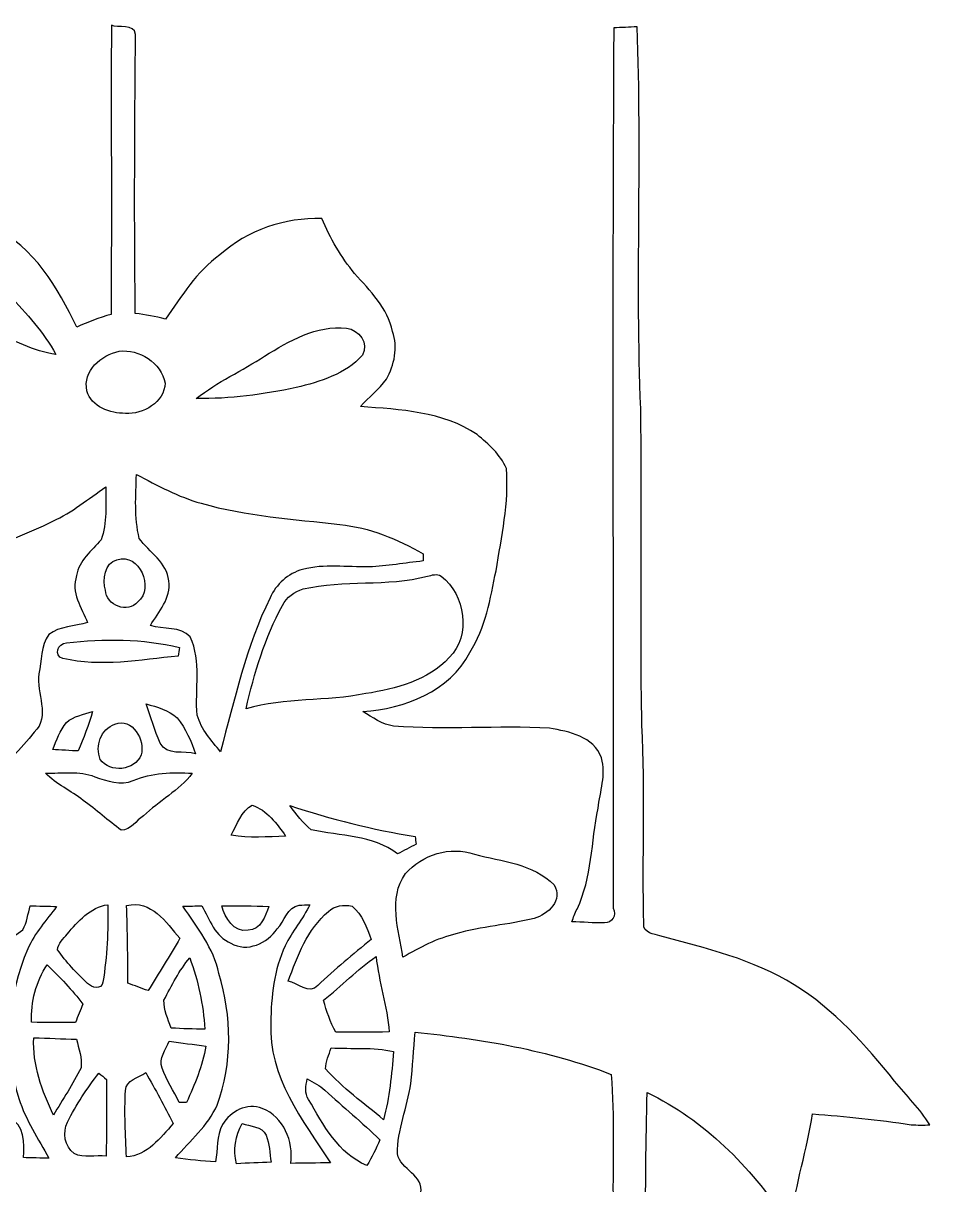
# Model space of a CAD drawing. Header units: centimetres. Extents: x -11.9 to 12.2, y -15 to 14.
# Drawn here: x -1.41 to 12.23, y -3.52 to 13.97 of the extents above; entities that cross this region are included whole.
import ezdxf

# ---------------------------------------------------------------- set-up
doc = ezdxf.new("R2010")
doc.units = ezdxf.units.CM
doc.header["$MEASUREMENT"] = 0
doc.layers.add('Layer 1', color=7, linetype='Continuous')

msp = doc.modelspace()

# ---------------------------------------------------------------- linework, layer by layer
at = {"layer": 'Layer 1', "color": 251}
for points, knots in [([(-6.92291, 13.90544), (-6.81284, 13.90791), (-6.70137, 13.91038), (-6.59059, 13.91003), (-6.59059, 13.91003), (-6.56237, 13.00692), (-6.60118, 12.10275), (-6.55673, 11.19999), (-6.55673, 11.19999), (-6.51686, 9.95362), (-6.57613, 8.7062), (-6.52145, 7.46054), (-6.52145, 7.46054), (-6.48123, 6.1535), (-6.53979, 4.8454), (-6.4897, 3.53836), (-6.4897, 3.53836), (-6.20571, 3.65266), (-5.94642, 3.81917), (-5.66491, 3.93912), (-5.66491, 3.93912), (-5.39362, 4.07388), (-5.09834, 4.1462), (-4.80766, 4.22557), (-4.80766, 4.22557), (-5.10399, 4.82318), (-5.35693, 5.44124), (-5.55872, 6.07695), (-5.55872, 6.07695), (-5.66491, 6.43643), (-5.41831, 6.80614), (-5.12868, 6.99417), (-5.12868, 6.99417), (-4.06859, 7.29297), (-2.96827, 7.46301), (-1.93604, 7.85777), (-1.93604, 7.85777), (-2.77566, 7.96749), (-3.61139, 8.34319), (-4.1469, 9.01629), (-4.1469, 9.01629), (-3.82552, 9.70597), (-3.50661, 10.45916), (-2.84057, 10.88531), (-2.84057, 10.88531), (-2.56434, 11.10262), (-2.16218, 11.05359), (-1.86831, 10.89801), (-1.86831, 10.89801), (-1.25024, 10.61226), (-0.89076, 9.98467), (-0.60784, 9.39588), (-0.60784, 9.39588), (-0.44274, 9.47773), (-0.26917, 9.53946), (-0.09208, 9.59026), (-0.09208, 9.59026), (-0.08255, 11.04089), (-0.09208, 12.49151), (-0.08714, 13.94248), (-0.08714, 13.94248), (0.00353, 13.8938), (0.26211, 13.97353), (0.27517, 13.80561), (0.27517, 13.80561), (0.26388, 12.40578), (0.25506, 11.00526), (0.2727, 9.60543), (0.2727, 9.60543), (0.42439, 9.58462), (0.57714, 9.55992), (0.72496, 9.51724), (0.72496, 9.51724), (0.97649, 9.85732), (1.18851, 10.23867), (1.54481, 10.4842), (1.54481, 10.4842), (1.96321, 10.85956), (2.52024, 11.04971), (3.08046, 11.03207), (3.08046, 11.03207), (3.20463, 10.73467), (3.36903, 10.45351), (3.57329, 10.20374), (3.57329, 10.20374), (3.80365, 9.94586), (4.07141, 9.68375), (4.14479, 9.33168), (4.14479, 9.33168), (4.22416, 9.09249), (4.17301, 8.82897), (4.05095, 8.61413), (4.05095, 8.61413), (3.94547, 8.45538), (3.78213, 8.34743), (3.66077, 8.20173), (3.66077, 8.20173), (4.26156, 8.15657), (4.89902, 8.12871), (5.41584, 7.77981), (5.41584, 7.77981), (5.58377, 7.63552), (5.77003, 7.47995), (5.85611, 7.2704), (5.85611, 7.2704), (5.89915, 6.75252), (5.78273, 6.23923), (5.70124, 5.73087), (5.70124, 5.73087), (5.61093, 5.31036), (5.54814, 4.86622), (5.30472, 4.50039), (5.30472, 4.50039), (5.00839, 3.90948), (4.32223, 3.65196), (3.69782, 3.61033), (3.69782, 3.61033), (3.84281, 3.52143), (3.98709, 3.41348), (4.15996, 3.39019), (4.15996, 3.39019), (4.93995, 3.32775), (5.72382, 3.40254), (6.50452, 3.36021), (6.50452, 3.36021), (6.8005, 3.30482), (7.17268, 3.23709), (7.28592, 2.91147), (7.28592, 2.91147), (7.35859, 2.66065), (7.26793, 2.40312), (7.23512, 2.153), (7.23512, 2.153), (7.1314, 1.64853), (7.14728, 1.10878), (6.91903, 0.63606), (6.91903, 0.63606), (6.89046, 0.57326), (6.8647, 0.50941), (6.84001, 0.44485), (6.84001, 0.44485), (7.00334, 0.44133), (7.1688, 0.42192), (7.33354, 0.42686), (7.33354, 0.42686), (7.4362, 0.4251), (7.52969, 0.5401), (7.4609, 0.65088), (7.4609, 0.65088), (7.46972, 5.06836), (7.44573, 9.48619), (7.47219, 13.90368), (7.47219, 13.90368), (7.58754, 13.90932), (7.70714, 13.91426), (7.82355, 13.9192), (7.82355, 13.9192), (7.8994, 12.00326), (7.79921, 10.08345), (7.87753, 8.16716), (7.87753, 8.16716), (7.90222, 6.58001), (7.86412, 4.99251), (7.89552, 3.40536), (7.89552, 3.40536), (7.94738, 2.40559), (7.90046, 1.40441), (7.92268, 0.40428), (7.92268, 0.40428), (7.91104, 0.27834), (8.08602, 0.25753), (8.16645, 0.23142), (8.16645, 0.23142), (8.85896, 0.04833), (9.56945, -0.12312), (10.1854, -0.50377), (10.1854, -0.50377), (10.7883, -0.87207), (11.25643, -1.41182), (11.69776, -1.95404), (11.69776, -1.95404), (11.87521, -2.17241), (12.08123, -2.37031), (12.22692, -2.61338), (12.22692, -2.61338), (12.13238, -2.61902), (12.03925, -2.61832), (11.94717, -2.61126), (11.94717, -2.61126), (11.4554, -2.53612), (10.9601, -2.48814), (10.4648, -2.44722), (10.4648, -2.44722), (10.37872, -2.98274), (10.21256, -3.50203), (10.13813, -4.03966), (10.13813, -4.03966), (10.1159, -4.03719), (10.07181, -4.0319), (10.04993, -4.02943), (10.04993, -4.02943), (9.52853, -3.24097), (8.8325, -2.54106), (7.97525, -2.12549), (7.97525, -2.12549), (7.93856, -3.58281), (7.94456, -5.0419), (7.98054, -6.49923), (7.98054, -6.49923), (8.14105, -6.25369), (8.21408, -5.95771), (8.42504, -5.74322), (8.42504, -5.74322), (8.73654, -5.32553), (9.33132, -5.2391), (9.80158, -5.3975), (9.80158, -5.3975), (10.27606, -5.52132), (10.63907, -5.89139), (11.12061, -5.99828), (11.12061, -5.99828), (10.99361, -6.27486), (10.69022, -6.48688), (10.74596, -6.82413), (10.74596, -6.82413), (10.85532, -7.67503), (11.27478, -8.44268), (11.47022, -9.27276), (11.47022, -9.27276), (11.64026, -9.95645), (11.74186, -10.70222), (11.48539, -11.37814), (11.48539, -11.37814), (11.28854, -11.88438), (10.93117, -12.32994), (10.47715, -12.62909), (10.47715, -12.62909), (10.27007, -12.78572), (10.14024, -13.02138), (9.95539, -13.20094), (9.95539, -13.20094), (9.40294, -13.75163), (8.71255, -14.13334), (8.01864, -14.47482), (8.01864, -14.47482), (7.42421, -14.73412), (6.78709, -14.89639), (6.14574, -14.98282), (6.14574, -14.98282), (6.31684, -14.37569), (6.44772, -13.75622), (6.64669, -13.15791), (6.64669, -13.15791), (6.21242, -12.97975), (5.70018, -12.76174), (5.23452, -12.95929), (5.23452, -12.95929), (4.64855, -13.19071), (4.01849, -13.31031), (3.38808, -13.29831), (3.38808, -13.29831), (2.921, -13.28455), (2.50437, -13.06124), (2.10467, -12.84393), (2.10467, -12.84393), (2.24226, -12.47775), (2.58233, -12.25938), (2.90689, -12.07417), (2.90689, -12.07417), (2.90618, -12.0523), (2.90548, -12.00856), (2.90513, -11.98668), (2.90513, -11.98668), (2.62043, -11.85016), (2.33362, -11.69776), (2.11243, -11.46845), (2.11243, -11.46845), (2.06304, -11.41342), (1.99919, -11.33404), (2.0507, -11.25961), (2.0507, -11.25961), (2.26554, -10.92518), (2.66488, -10.80029), (2.96545, -10.56358), (2.96545, -10.56358), (2.67264, -10.31734), (2.30223, -10.09615), (2.2158, -9.69363), (2.2158, -9.69363), (2.68781, -9.62413), (3.14995, -9.47526), (3.63149, -9.48655), (3.63149, -9.48655), (4.12644, -9.49043), (4.60481, -9.64353), (5.05777, -9.83086), (5.05777, -9.83086), (5.30613, -9.94622), (5.52732, -10.1152), (5.7852, -10.21186), (5.7852, -10.21186), (5.46135, -9.81428), (5.03167, -9.52041), (4.70606, -9.12354), (4.70606, -9.12354), (4.33211, -8.63671), (3.79342, -8.32097), (3.36797, -7.88599), (3.36797, -7.88599), (3.07693, -7.58225), (2.74496, -7.31873), (2.48426, -6.98712), (2.48426, -6.98712), (3.01307, -6.72641), (3.57752, -6.55073), (4.13314, -6.35706), (4.13314, -6.35706), (4.79354, -6.13763), (5.50051, -6.05719), (6.19196, -6.15315), (6.19196, -6.15315), (6.6742, -6.23746), (7.04215, -6.57825), (7.43832, -6.83719), (7.43832, -6.83719), (7.48665, -5.82295), (7.44996, -4.80695), (7.4616, -3.79236), (7.4616, -3.79236), (7.45419, -3.14607), (7.48524, -2.49802), (7.43303, -1.85314), (7.43303, -1.85314), (6.48864, -1.48731), (5.48534, -1.31868), (4.48204, -1.21955), (4.48204, -1.21955), (4.46334, -1.47708), (4.44606, -1.73461), (4.41678, -1.99143), (4.41678, -1.99143), (4.36951, -2.34844), (4.21464, -2.68746), (4.21675, -3.05118), (4.21675, -3.05118), (4.25838, -3.29424), (4.62844, -3.36515), (4.5653, -3.64808), (4.5653, -3.64808), (4.54731, -3.78531), (4.38467, -3.82341), (4.29119, -3.89643), (4.29119, -3.89643), (4.04072, -4.01038), (3.82693, -4.185), (3.59833, -4.33423), (3.59833, -4.33423), (3.42159, -4.43794), (3.24203, -4.53849), (3.08469, -4.67078), (3.08469, -4.67078), (2.94111, -4.79354), (2.76401, -4.9082), (2.69804, -5.09517), (2.69804, -5.09517), (2.82928, -5.30684), (3.02754, -5.49804), (3.02683, -5.76792), (3.02683, -5.76792), (3.07904, -6.05684), (2.93758, -6.38246), (2.66241, -6.50487), (2.66241, -6.50487), (2.17629, -6.74687), (1.74343, -7.08166), (1.35396, -7.45772), (1.35396, -7.45772), (1.09573, -7.7149), (0.96661, -8.06379), (0.79304, -8.37706), (0.79304, -8.37706), (0.56938, -8.79299), (0.38276, -9.22761), (0.14288, -9.63471), (0.14288, -9.63471), (-0.09278, -9.44704), (-0.29986, -9.22655), (-0.49883, -9.00148), (-0.49883, -9.00148), (-0.86007, -8.55733), (-1.10631, -8.03628), (-1.42875, -7.56603), (-1.42875, -7.56603), (-1.65594, -7.25664), (-1.92088, -6.97477), (-2.22709, -6.74229), (-2.22709, -6.74229), (-2.46309, -6.53344), (-2.77424, -6.37117), (-2.88361, -6.05543), (-2.88361, -6.05543), (-3.03389, -5.66632), (-2.76154, -5.24475), (-2.9143, -4.85704), (-2.9143, -4.85704), (-3.08681, -4.48522), (-3.41595, -4.19594), (-3.79413, -4.04354), (-3.79413, -4.04354), (-4.00509, -3.93524), (-4.2732, -3.91866), (-4.42771, -3.72145), (-4.42771, -3.72145), (-4.54766, -3.49673), (-4.31941, -3.31752), (-4.15184, -3.20463), (-4.15184, -3.20463), (-4.35293, -2.19816), (-4.34128, -1.14864), (-4.12291, -0.14605), (-4.12291, -0.14605), (-4.06612, 0.14323), (-3.96064, 0.41875), (-3.8929, 0.70485), (-3.8929, 0.70485), (-4.03084, 0.82021), (-4.18712, 0.95391), (-4.20088, 1.14653), (-4.20088, 1.14653), (-4.19806, 1.36596), (-4.01884, 1.57163), (-3.80259, 1.60761), (-3.80259, 1.60761), (-3.64031, 1.63654), (-3.47133, 1.61749), (-3.31188, 1.66123), (-3.31188, 1.66123), (-3.11644, 1.80164), (-2.9464, 1.98014), (-2.73156, 2.09338), (-2.73156, 2.09338), (-2.16006, 2.38125), (-1.64359, 2.79188), (-1.24989, 3.29706), (-1.24989, 3.29706), (-0.99836, 3.5366), (-1.22308, 3.88832), (-1.1811, 4.17654), (-1.1811, 4.17654), (-1.13206, 4.37127), (-1.15041, 4.60058), (-1.03046, 4.77026), (-1.03046, 4.77026), (-0.86501, 4.89797), (-0.63959, 4.89126), (-0.44485, 4.94912), (-0.44485, 4.94912), (-0.53658, 5.17208), (-0.70097, 5.40385), (-0.61031, 5.65679), (-0.61031, 5.65679), (-0.57397, 5.8861), (-0.38241, 6.03074), (-0.24201, 6.19689), (-0.24201, 6.19689), (-0.14746, 6.44984), (-0.17357, 6.72677), (-0.17216, 6.99206), (-0.17216, 6.99206), (-0.43533, 6.81496), (-0.67945, 6.60612), (-0.97014, 6.47382), (-0.97014, 6.47382), (-1.70603, 6.11188), (-2.50331, 5.90197), (-3.26884, 5.61446), (-3.26884, 5.61446), (-3.19299, 4.77732), (-2.9016, 3.96875), (-2.91218, 3.12244), (-2.91218, 3.12244), (-2.927, 2.80494), (-3.15348, 2.54388), (-3.42089, 2.39501), (-3.42089, 2.39501), (-3.99591, 2.07081), (-4.54484, 1.70109), (-5.12692, 1.38889), (-5.12692, 1.38889), (-5.5245, 1.17722), (-5.90056, 0.92393), (-6.24981, 0.63923), (-6.24981, 0.63923), (-6.3567, 0.54187), (-6.51263, 0.44062), (-6.46712, 0.26458), (-6.46712, 0.26458), (-6.5084, -0.69991), (-6.42938, -1.66476), (-6.45301, -2.62961), (-6.45301, -2.62961), (-6.40821, -2.82152), (-6.20042, -2.92065), (-6.13939, -3.10797), (-6.13939, -3.10797), (-6.00886, -3.39337), (-6.26357, -3.67877), (-6.46959, -3.84739), (-6.46959, -3.84739), (-6.46959, -4.15607), (-6.43396, -4.4637), (-6.39269, -4.76956), (-6.39269, -4.76956), (-6.3567, -5.08141), (-6.18455, -5.35058), (-6.0519, -5.62786), (-6.0519, -5.62786), (-5.80355, -6.102), (-5.582, -6.58989), (-5.34211, -7.06861), (-5.34211, -7.06861), (-5.25004, -7.24676), (-5.18054, -7.44044), (-5.06166, -7.60377), (-5.06166, -7.60377), (-4.96958, -7.67927), (-4.83517, -7.66445), (-4.72193, -7.69091), (-4.72193, -7.69091), (-3.82905, -7.81015), (-2.94146, -7.96643), (-2.04682, -8.07367), (-2.04682, -8.07367), (-1.84961, -8.09554), (-1.64994, -8.13082), (-1.46791, -8.21302), (-1.46791, -8.21302), (-2.33257, -9.05439), (-3.19088, -9.90318), (-4.04283, -10.75725), (-4.04283, -10.75725), (-4.00861, -11.21586), (-3.90313, -11.66495), (-3.83081, -12.11827), (-3.83081, -12.11827), (-3.70205, -12.84534), (-3.60504, -13.57877), (-3.4417, -14.29985), (-3.4417, -14.29985), (-3.47416, -14.32419), (-3.50661, -14.34924), (-3.53907, -14.37464), (-3.53907, -14.37464), (-4.51097, -13.81372), (-5.52238, -13.32336), (-6.50663, -12.78467), (-6.50663, -12.78467), (-6.60823, -12.72399), (-6.74264, -12.7067), (-6.84742, -12.76667), (-6.84742, -12.76667), (-7.65246, -13.19777), (-8.45785, -13.62851), (-9.265, -14.05643), (-9.265, -14.05643), (-9.47667, -14.17779), (-9.69469, -14.28926), (-9.92752, -14.36441), (-9.92752, -14.36441), (-9.74513, -13.24151), (-9.54088, -12.1218), (-9.35355, -10.99961), (-9.35355, -10.99961), (-9.33626, -10.88884), (-9.30839, -10.75655), (-9.40329, -10.67435), (-9.40329, -10.67435), (-10.12331, -9.94763), (-10.8712, -9.24877), (-11.58734, -8.51817), (-11.58734, -8.51817), (-11.69741, -8.41057), (-11.81171, -8.30615), (-11.90061, -8.17951), (-11.90061, -8.17951), (-10.74349, -7.99571), (-9.58074, -7.84684), (-8.42469, -7.65669), (-8.42469, -7.65669), (-8.35484, -7.6454), (-8.29486, -7.60377), (-8.26488, -7.53921), (-8.26488, -7.53921), (-7.91916, -6.87776), (-7.61753, -6.19478), (-7.27534, -5.53156), (-7.27534, -5.53156), (-6.98712, -5.02885), (-7.01816, -4.42454), (-6.89963, -3.87244), (-6.89963, -3.87244), (-7.06967, -3.70769), (-7.27675, -3.52778), (-7.24782, -3.26319), (-7.24782, -3.26319), (-7.2958, -2.95592), (-6.89398, -2.82857), (-6.93949, -2.52236), (-6.93949, -2.52236), (-6.92044, -1.70109), (-6.92503, -0.87877), (-6.94478, -0.05786), (-6.94478, -0.05786), (-7.2203, -0.31291), (-7.44749, -0.61348), (-7.67927, -0.90699), (-7.67927, -0.90699), (-7.73783, -0.89464), (-7.79639, -0.8823), (-7.85495, -0.8696), (-7.85495, -0.8696), (-7.7657, -0.38876), (-7.72407, 0.1016), (-7.58613, 0.57291), (-7.58613, 0.57291), (-7.50641, 0.82938), (-7.39387, 1.0735), (-7.30426, 1.32609), (-7.30426, 1.32609), (-7.87682, 1.29223), (-8.42821, 1.13771), (-8.98278, 1.00471), (-8.98278, 1.00471), (-8.96585, 1.22449), (-8.82615, 1.40264), (-8.70021, 1.57268), (-8.70021, 1.57268), (-8.47796, 1.88701), (-8.20314, 2.15794), (-7.94173, 2.43805), (-7.94173, 2.43805), (-7.65775, 2.71251), (-7.31555, 2.91641), (-7.01993, 3.17676), (-7.01993, 3.17676), (-6.88975, 3.28119), (-6.95784, 3.47486), (-6.93067, 3.61491), (-6.93067, 3.61491), (-6.92714, 7.04497), (-6.94408, 10.47538), (-6.92291, 13.90544), (-6.92291, 13.90544), (-6.92291, 13.90544), (-6.92291, 13.90544), (-6.92291, 13.90544)], [0, 0, 0, 0, 0.00606061, 0.00606061, 0.00606061, 0.00606061, 0.01212121, 0.01212121, 0.01212121, 0.01212121, 0.01818182, 0.01818182, 0.01818182, 0.01818182, 0.02424242, 0.02424242, 0.02424242, 0.02424242, 0.03030303, 0.03030303, 0.03030303, 0.03030303, 0.03636364, 0.03636364, 0.03636364, 0.03636364, 0.04242424, 0.04242424, 0.04242424, 0.04242424, 0.04848485, 0.04848485, 0.04848485, 0.04848485, 0.05454545, 0.05454545, 0.05454545, 0.05454545, 0.06060606, 0.06060606, 0.06060606, 0.06060606, 0.06666667, 0.06666667, 0.06666667, 0.06666667, 0.07272727, 0.07272727, 0.07272727, 0.07272727, 0.07878788, 0.07878788, 0.07878788, 0.07878788, 0.08484848, 0.08484848, 0.08484848, 0.08484848, 0.09090909, 0.09090909, 0.09090909, 0.09090909, 0.0969697, 0.0969697, 0.0969697, 0.0969697, 0.1030303, 0.1030303, 0.1030303, 0.1030303, 0.10909091, 0.10909091, 0.10909091, 0.10909091, 0.11515152, 0.11515152, 0.11515152, 0.11515152, 0.12121212, 0.12121212, 0.12121212, 0.12121212, 0.12727273, 0.12727273, 0.12727273, 0.12727273, 0.13333333, 0.13333333, 0.13333333, 0.13333333, 0.13939394, 0.13939394, 0.13939394, 0.13939394, 0.14545455, 0.14545455, 0.14545455, 0.14545455, 0.15151515, 0.15151515, 0.15151515, 0.15151515, 0.15757576, 0.15757576, 0.15757576, 0.15757576, 0.16363636, 0.16363636, 0.16363636, 0.16363636, 0.16969697, 0.16969697, 0.16969697, 0.16969697, 0.17575758, 0.17575758, 0.17575758, 0.17575758, 0.18181818, 0.18181818, 0.18181818, 0.18181818, 0.18787879, 0.18787879, 0.18787879, 0.18787879, 0.19393939, 0.19393939, 0.19393939, 0.19393939, 0.2, 0.2, 0.2, 0.2, 0.20606061, 0.20606061, 0.20606061, 0.20606061, 0.21212121, 0.21212121, 0.21212121, 0.21212121, 0.21818182, 0.21818182, 0.21818182, 0.21818182, 0.22424242, 0.22424242, 0.22424242, 0.22424242, 0.23030303, 0.23030303, 0.23030303, 0.23030303, 0.23636364, 0.23636364, 0.23636364, 0.23636364, 0.24242424, 0.24242424, 0.24242424, 0.24242424, 0.24848485, 0.24848485, 0.24848485, 0.24848485, 0.25454545, 0.25454545, 0.25454545, 0.25454545, 0.26060606, 0.26060606, 0.26060606, 0.26060606, 0.26666667, 0.26666667, 0.26666667, 0.26666667, 0.27272727, 0.27272727, 0.27272727, 0.27272727, 0.27878788, 0.27878788, 0.27878788, 0.27878788, 0.28484848, 0.28484848, 0.28484848, 0.28484848, 0.29090909, 0.29090909, 0.29090909, 0.29090909, 0.2969697, 0.2969697, 0.2969697, 0.2969697, 0.3030303, 0.3030303, 0.3030303, 0.3030303, 0.30909091, 0.30909091, 0.30909091, 0.30909091, 0.31515152, 0.31515152, 0.31515152, 0.31515152, 0.32121212, 0.32121212, 0.32121212, 0.32121212, 0.32727273, 0.32727273, 0.32727273, 0.32727273, 0.33333333, 0.33333333, 0.33333333, 0.33333333, 0.33939394, 0.33939394, 0.33939394, 0.33939394, 0.34545455, 0.34545455, 0.34545455, 0.34545455, 0.35151515, 0.35151515, 0.35151515, 0.35151515, 0.35757576, 0.35757576, 0.35757576, 0.35757576, 0.36363636, 0.36363636, 0.36363636, 0.36363636, 0.36969697, 0.36969697, 0.36969697, 0.36969697, 0.37575758, 0.37575758, 0.37575758, 0.37575758, 0.38181818, 0.38181818, 0.38181818, 0.38181818, 0.38787879, 0.38787879, 0.38787879, 0.38787879, 0.39393939, 0.39393939, 0.39393939, 0.39393939, 0.4, 0.4, 0.4, 0.4, 0.40606061, 0.40606061, 0.40606061, 0.40606061, 0.41212121, 0.41212121, 0.41212121, 0.41212121, 0.41818182, 0.41818182, 0.41818182, 0.41818182, 0.42424242, 0.42424242, 0.42424242, 0.42424242, 0.43030303, 0.43030303, 0.43030303, 0.43030303, 0.43636364, 0.43636364, 0.43636364, 0.43636364, 0.44242424, 0.44242424, 0.44242424, 0.44242424, 0.44848485, 0.44848485, 0.44848485, 0.44848485, 0.45454545, 0.45454545, 0.45454545, 0.45454545, 0.46060606, 0.46060606, 0.46060606, 0.46060606, 0.46666667, 0.46666667, 0.46666667, 0.46666667, 0.47272727, 0.47272727, 0.47272727, 0.47272727, 0.47878788, 0.47878788, 0.47878788, 0.47878788, 0.48484848, 0.48484848, 0.48484848, 0.48484848, 0.49090909, 0.49090909, 0.49090909, 0.49090909, 0.4969697, 0.4969697, 0.4969697, 0.4969697, 0.5030303, 0.5030303, 0.5030303, 0.5030303, 0.50909091, 0.50909091, 0.50909091, 0.50909091, 0.51515152, 0.51515152, 0.51515152, 0.51515152, 0.52121212, 0.52121212, 0.52121212, 0.52121212, 0.52727273, 0.52727273, 0.52727273, 0.52727273, 0.53333333, 0.53333333, 0.53333333, 0.53333333, 0.53939394, 0.53939394, 0.53939394, 0.53939394, 0.54545455, 0.54545455, 0.54545455, 0.54545455, 0.55151515, 0.55151515, 0.55151515, 0.55151515, 0.55757576, 0.55757576, 0.55757576, 0.55757576, 0.56363636, 0.56363636, 0.56363636, 0.56363636, 0.56969697, 0.56969697, 0.56969697, 0.56969697, 0.57575758, 0.57575758, 0.57575758, 0.57575758, 0.58181818, 0.58181818, 0.58181818, 0.58181818, 0.58787879, 0.58787879, 0.58787879, 0.58787879, 0.59393939, 0.59393939, 0.59393939, 0.59393939, 0.6, 0.6, 0.6, 0.6, 0.60606061, 0.60606061, 0.60606061, 0.60606061, 0.61212121, 0.61212121, 0.61212121, 0.61212121, 0.61818182, 0.61818182, 0.61818182, 0.61818182, 0.62424242, 0.62424242, 0.62424242, 0.62424242, 0.63030303, 0.63030303, 0.63030303, 0.63030303, 0.63636364, 0.63636364, 0.63636364, 0.63636364, 0.64242424, 0.64242424, 0.64242424, 0.64242424, 0.64848485, 0.64848485, 0.64848485, 0.64848485, 0.65454545, 0.65454545, 0.65454545, 0.65454545, 0.66060606, 0.66060606, 0.66060606, 0.66060606, 0.66666667, 0.66666667, 0.66666667, 0.66666667, 0.67272727, 0.67272727, 0.67272727, 0.67272727, 0.67878788, 0.67878788, 0.67878788, 0.67878788, 0.68484848, 0.68484848, 0.68484848, 0.68484848, 0.69090909, 0.69090909, 0.69090909, 0.69090909, 0.6969697, 0.6969697, 0.6969697, 0.6969697, 0.7030303, 0.7030303, 0.7030303, 0.7030303, 0.70909091, 0.70909091, 0.70909091, 0.70909091, 0.71515152, 0.71515152, 0.71515152, 0.71515152, 0.72121212, 0.72121212, 0.72121212, 0.72121212, 0.72727273, 0.72727273, 0.72727273, 0.72727273, 0.73333333, 0.73333333, 0.73333333, 0.73333333, 0.73939394, 0.73939394, 0.73939394, 0.73939394, 0.74545455, 0.74545455, 0.74545455, 0.74545455, 0.75151515, 0.75151515, 0.75151515, 0.75151515, 0.75757576, 0.75757576, 0.75757576, 0.75757576, 0.76363636, 0.76363636, 0.76363636, 0.76363636, 0.76969697, 0.76969697, 0.76969697, 0.76969697, 0.77575758, 0.77575758, 0.77575758, 0.77575758, 0.78181818, 0.78181818, 0.78181818, 0.78181818, 0.78787879, 0.78787879, 0.78787879, 0.78787879, 0.79393939, 0.79393939, 0.79393939, 0.79393939, 0.8, 0.8, 0.8, 0.8, 0.80606061, 0.80606061, 0.80606061, 0.80606061, 0.81212121, 0.81212121, 0.81212121, 0.81212121, 0.81818182, 0.81818182, 0.81818182, 0.81818182, 0.82424242, 0.82424242, 0.82424242, 0.82424242, 0.83030303, 0.83030303, 0.83030303, 0.83030303, 0.83636364, 0.83636364, 0.83636364, 0.83636364, 0.84242424, 0.84242424, 0.84242424, 0.84242424, 0.84848485, 0.84848485, 0.84848485, 0.84848485, 0.85454545, 0.85454545, 0.85454545, 0.85454545, 0.86060606, 0.86060606, 0.86060606, 0.86060606, 0.86666667, 0.86666667, 0.86666667, 0.86666667, 0.87272727, 0.87272727, 0.87272727, 0.87272727, 0.87878788, 0.87878788, 0.87878788, 0.87878788, 0.88484848, 0.88484848, 0.88484848, 0.88484848, 0.89090909, 0.89090909, 0.89090909, 0.89090909, 0.8969697, 0.8969697, 0.8969697, 0.8969697, 0.9030303, 0.9030303, 0.9030303, 0.9030303, 0.90909091, 0.90909091, 0.90909091, 0.90909091, 0.91515152, 0.91515152, 0.91515152, 0.91515152, 0.92121212, 0.92121212, 0.92121212, 0.92121212, 0.92727273, 0.92727273, 0.92727273, 0.92727273, 0.93333333, 0.93333333, 0.93333333, 0.93333333, 0.93939394, 0.93939394, 0.93939394, 0.93939394, 0.94545455, 0.94545455, 0.94545455, 0.94545455, 0.95151515, 0.95151515, 0.95151515, 0.95151515, 0.95757576, 0.95757576, 0.95757576, 0.95757576, 0.96363636, 0.96363636, 0.96363636, 0.96363636, 0.96969697, 0.96969697, 0.96969697, 0.96969697, 0.97575758, 0.97575758, 0.97575758, 0.97575758, 0.98181818, 0.98181818, 0.98181818, 0.98181818, 0.98787879, 0.98787879, 0.98787879, 0.98787879, 1, 1, 1, 1]), ([(-2.82787, 10.54629), (-2.85044, 10.42776), (-2.86173, 10.30605), (-2.8321, 10.18681), (-2.8321, 10.18681), (-2.63772, 9.79311), (-2.2539, 9.54158), (-1.87607, 9.34367), (-1.87607, 9.34367), (-1.5681, 9.20432), (-1.26153, 9.03252), (-0.92146, 8.98807), (-0.92146, 8.98807), (-1.10419, 9.32074), (-1.36666, 9.6012), (-1.62066, 9.88025), (-1.62066, 9.88025), (-1.94063, 10.22174), (-2.36538, 10.46127), (-2.82787, 10.54629), (-2.82787, 10.54629), (-2.82787, 10.54629), (-2.82787, 10.54629), (-2.82787, 10.54629)], [0, 0, 0, 0, 0.14285714, 0.14285714, 0.14285714, 0.14285714, 0.28571429, 0.28571429, 0.28571429, 0.28571429, 0.42857143, 0.42857143, 0.42857143, 0.42857143, 0.57142857, 0.57142857, 0.57142857, 0.57142857, 0.71428571, 0.71428571, 0.71428571, 0.71428571, 1, 1, 1, 1]), ([(2.21897, 8.96267), (1.87995, 8.7436), (1.50918, 8.57144), (1.19027, 8.32273), (1.19027, 8.32273), (1.69616, 8.31462), (2.20027, 8.38306), (2.69452, 8.48748), (2.69452, 8.48748), (3.05188, 8.57744), (3.43853, 8.68751), (3.689, 8.97608), (3.689, 8.97608), (3.79695, 9.15811), (3.63608, 9.35955), (3.45299, 9.38142), (3.45299, 9.38142), (2.99791, 9.43222), (2.59009, 9.19092), (2.21897, 8.96267), (2.21897, 8.96267), (2.21897, 8.96267), (2.21897, 8.96267), (2.21897, 8.96267)], [0, 0, 0, 0, 0.14285714, 0.14285714, 0.14285714, 0.14285714, 0.28571429, 0.28571429, 0.28571429, 0.28571429, 0.42857143, 0.42857143, 0.42857143, 0.42857143, 0.57142857, 0.57142857, 0.57142857, 0.57142857, 0.71428571, 0.71428571, 0.71428571, 0.71428571, 1, 1, 1, 1]), ([(0.02963, 9.03499), (-0.24024, 8.97925), (-0.52317, 8.74113), (-0.45544, 8.43633), (-0.45544, 8.43633), (-0.39123, 8.19891), (-0.10125, 8.09554), (0.12347, 8.09942), (0.12347, 8.09942), (0.38982, 8.07932), (0.71226, 8.26629), (0.71967, 8.55486), (0.71967, 8.55486), (0.66499, 8.86037), (0.33126, 9.07344), (0.02963, 9.03499), (0.02963, 9.03499), (0.02963, 9.03499), (0.02963, 9.03499), (0.02963, 9.03499)], [0, 0, 0, 0, 0.16666667, 0.16666667, 0.16666667, 0.16666667, 0.33333333, 0.33333333, 0.33333333, 0.33333333, 0.5, 0.5, 0.5, 0.5, 0.66666667, 0.66666667, 0.66666667, 0.66666667, 1, 1, 1, 1]), ([(0.29034, 7.18044), (0.27869, 6.85906), (0.25647, 6.53168), (0.33126, 6.21594), (0.33126, 6.21594), (0.4759, 6.00922), (0.75882, 5.85294), (0.77541, 5.57706), (0.77541, 5.57706), (0.81562, 5.31389), (0.62406, 5.11175), (0.49953, 4.90432), (0.49953, 4.90432), (0.69003, 4.84258), (0.95426, 4.89761), (1.0982, 4.73357), (1.0982, 4.73357), (1.276, 4.36316), (1.16417, 3.94723), (1.20474, 3.55388), (1.20474, 3.55388), (1.26612, 3.34151), (1.41746, 3.17324), (1.55363, 3.00531), (1.55363, 3.00531), (1.76671, 3.78707), (1.93887, 4.59034), (2.29976, 5.32059), (2.29976, 5.32059), (2.39148, 5.52521), (2.57281, 5.69031), (2.79047, 5.74887), (2.79047, 5.74887), (3.11714, 5.83741), (3.45581, 5.78238), (3.78848, 5.78661), (3.78848, 5.78661), (4.06083, 5.8039), (4.33141, 5.84376), (4.60234, 5.87763), (4.60234, 5.87763), (4.60304, 5.90374), (4.60375, 5.95595), (4.60446, 5.98205), (4.60446, 5.98205), (4.22028, 6.20783), (3.7973, 6.3814), (3.35068, 6.42514), (3.35068, 6.42514), (2.65324, 6.51051), (1.94345, 6.54897), (1.26506, 6.74511), (1.26506, 6.74511), (0.91969, 6.84071), (0.60501, 7.01463), (0.29034, 7.18044), (0.29034, 7.18044), (0.29034, 7.18044), (0.29034, 7.18044), (0.29034, 7.18044)], [0, 0, 0, 0, 0.0625, 0.0625, 0.0625, 0.0625, 0.125, 0.125, 0.125, 0.125, 0.1875, 0.1875, 0.1875, 0.1875, 0.25, 0.25, 0.25, 0.25, 0.3125, 0.3125, 0.3125, 0.3125, 0.375, 0.375, 0.375, 0.375, 0.4375, 0.4375, 0.4375, 0.4375, 0.5, 0.5, 0.5, 0.5, 0.5625, 0.5625, 0.5625, 0.5625, 0.625, 0.625, 0.625, 0.625, 0.6875, 0.6875, 0.6875, 0.6875, 0.75, 0.75, 0.75, 0.75, 0.8125, 0.8125, 0.8125, 0.8125, 0.875, 0.875, 0.875, 0.875, 1, 1, 1, 1]), ([(-0.00318, 5.89456), (-0.18627, 5.85611), (-0.21978, 5.588), (-0.17674, 5.43736), (-0.17674, 5.43736), (-0.16792, 5.21018), (0.16192, 5.07788), (0.3108, 5.26203), (0.3108, 5.26203), (0.56409, 5.46488), (0.33514, 6.00957), (-0.00318, 5.89456), (-0.00318, 5.89456), (-0.00318, 5.89456), (-0.00318, 5.89456), (-0.00318, 5.89456)], [0, 0, 0, 0, 0.2, 0.2, 0.2, 0.2, 0.4, 0.4, 0.4, 0.4, 0.6, 0.6, 0.6, 0.6, 1, 1, 1, 1]), ([(4.6676, 5.64974), (4.0573, 5.48358), (3.41312, 5.60282), (2.8, 5.455), (2.8, 5.455), (2.66524, 5.42184), (2.54811, 5.32977), (2.48532, 5.20594), (2.48532, 5.20594), (2.22462, 4.72087), (2.05916, 4.18853), (1.93993, 3.65301), (1.93993, 3.65301), (2.52589, 3.8227), (3.14607, 3.75991), (3.74121, 3.8795), (3.74121, 3.8795), (4.191, 3.95358), (4.67783, 4.07141), (4.99569, 4.42383), (4.99569, 4.42383), (5.33047, 4.75615), (5.23663, 5.36787), (4.87609, 5.64797), (4.87609, 5.64797), (4.81083, 5.69242), (4.73604, 5.66103), (4.6676, 5.64974), (4.6676, 5.64974), (4.6676, 5.64974), (4.6676, 5.64974), (4.6676, 5.64974)], [0, 0, 0, 0, 0.11111111, 0.11111111, 0.11111111, 0.11111111, 0.22222222, 0.22222222, 0.22222222, 0.22222222, 0.33333333, 0.33333333, 0.33333333, 0.33333333, 0.44444444, 0.44444444, 0.44444444, 0.44444444, 0.55555556, 0.55555556, 0.55555556, 0.55555556, 0.66666667, 0.66666667, 0.66666667, 0.66666667, 0.77777778, 0.77777778, 0.77777778, 0.77777778, 1, 1, 1, 1]), ([(-0.76412, 4.64467), (-0.89323, 4.63515), (-0.96203, 4.45311), (-0.81598, 4.40831), (-0.81598, 4.40831), (-0.24659, 4.27461), (0.34608, 4.38679), (0.91969, 4.44535), (0.91969, 4.44535), (0.92604, 4.48874), (0.93204, 4.53178), (0.93874, 4.57447), (0.93874, 4.57447), (0.38312, 4.70994), (-0.20003, 4.70641), (-0.76412, 4.64467), (-0.76412, 4.64467), (-0.76412, 4.64467), (-0.76412, 4.64467), (-0.76412, 4.64467)], [0, 0, 0, 0, 0.16666667, 0.16666667, 0.16666667, 0.16666667, 0.33333333, 0.33333333, 0.33333333, 0.33333333, 0.5, 0.5, 0.5, 0.5, 0.66666667, 0.66666667, 0.66666667, 0.66666667, 1, 1, 1, 1]), ([(0.43568, 3.72428), (0.50412, 3.52743), (0.56409, 3.32669), (0.64735, 3.13514), (0.64735, 3.13514), (0.73801, 2.93617), (1.01212, 3.02824), (1.17863, 2.97286), (1.17863, 2.97286), (1.11266, 3.16336), (1.03329, 3.35739), (0.90311, 3.51367), (0.90311, 3.51367), (0.77399, 3.62903), (0.60007, 3.68088), (0.43568, 3.72428), (0.43568, 3.72428), (0.43568, 3.72428), (0.43568, 3.72428), (0.43568, 3.72428)], [0, 0, 0, 0, 0.16666667, 0.16666667, 0.16666667, 0.16666667, 0.33333333, 0.33333333, 0.33333333, 0.33333333, 0.5, 0.5, 0.5, 0.5, 0.66666667, 0.66666667, 0.66666667, 0.66666667, 1, 1, 1, 1]), ([(-0.76306, 3.44487), (-0.86254, 3.3274), (-0.91264, 3.17782), (-0.97014, 3.03706), (-0.97014, 3.03706), (-0.87454, 3.03177), (-0.68298, 3.02119), (-0.58702, 3.0159), (-0.58702, 3.0159), (-0.50377, 3.20993), (-0.4318, 3.40889), (-0.36936, 3.61033), (-0.36936, 3.61033), (-0.50412, 3.56694), (-0.65405, 3.54048), (-0.76306, 3.44487), (-0.76306, 3.44487), (-0.76306, 3.44487), (-0.76306, 3.44487), (-0.76306, 3.44487)], [0, 0, 0, 0, 0.16666667, 0.16666667, 0.16666667, 0.16666667, 0.33333333, 0.33333333, 0.33333333, 0.33333333, 0.5, 0.5, 0.5, 0.5, 0.66666667, 0.66666667, 0.66666667, 0.66666667, 1, 1, 1, 1]), ([(-0.03422, 3.41948), (-0.24624, 3.34574), (-0.3362, 3.09069), (-0.25541, 2.88784), (-0.25541, 2.88784), (-0.10442, 2.68041), (0.26141, 2.71745), (0.36054, 2.95628), (0.36054, 2.95628), (0.42616, 3.17324), (0.22754, 3.52919), (-0.03422, 3.41948), (-0.03422, 3.41948), (-0.03422, 3.41948), (-0.03422, 3.41948), (-0.03422, 3.41948)], [0, 0, 0, 0, 0.2, 0.2, 0.2, 0.2, 0.4, 0.4, 0.4, 0.4, 0.6, 0.6, 0.6, 0.6, 1, 1, 1, 1]), ([(-1.07844, 2.68217), (-0.91405, 2.5146), (-0.69638, 2.41723), (-0.51364, 2.27259), (-0.51364, 2.27259), (-0.31468, 2.13254), (-0.13511, 1.96638), (0.06209, 1.82386), (0.06209, 1.82386), (0.20179, 1.82492), (0.28575, 1.97097), (0.39511, 2.03906), (0.39511, 2.03906), (0.62865, 2.26448), (0.93239, 2.419), (1.12959, 2.68041), (1.12959, 2.68041), (0.82903, 2.70334), (0.52458, 2.68605), (0.24236, 2.5721), (0.24236, 2.5721), (0.05045, 2.49061), (-0.15311, 2.56046), (-0.33549, 2.62819), (-0.33549, 2.62819), (-0.57009, 2.72486), (-0.83326, 2.67582), (-1.07844, 2.68217), (-1.07844, 2.68217), (-1.07844, 2.68217), (-1.07844, 2.68217), (-1.07844, 2.68217)], [0, 0, 0, 0, 0.11111111, 0.11111111, 0.11111111, 0.11111111, 0.22222222, 0.22222222, 0.22222222, 0.22222222, 0.33333333, 0.33333333, 0.33333333, 0.33333333, 0.44444444, 0.44444444, 0.44444444, 0.44444444, 0.55555556, 0.55555556, 0.55555556, 0.55555556, 0.66666667, 0.66666667, 0.66666667, 0.66666667, 0.77777778, 0.77777778, 0.77777778, 0.77777778, 1, 1, 1, 1]), ([(1.71662, 1.74625), (1.9872, 1.70356), (2.26166, 1.72367), (2.53471, 1.73179), (2.53471, 1.73179), (2.40559, 1.91876), (2.25107, 2.12725), (2.03129, 2.20133), (2.03129, 2.20133), (1.86725, 2.11455), (1.79987, 1.90676), (1.71662, 1.74625), (1.71662, 1.74625), (1.71662, 1.74625), (1.71662, 1.74625), (1.71662, 1.74625)], [0, 0, 0, 0, 0.2, 0.2, 0.2, 0.2, 0.4, 0.4, 0.4, 0.4, 0.6, 0.6, 0.6, 0.6, 1, 1, 1, 1]), ([(2.59962, 2.19322), (2.69205, 2.06128), (2.79435, 1.93463), (2.91924, 1.83092), (2.91924, 1.83092), (3.35633, 1.72967), (3.84563, 1.75789), (4.2164, 1.46509), (4.2164, 1.46509), (4.31024, 1.51518), (4.40443, 1.56457), (4.49968, 1.61219), (4.49968, 1.61219), (4.49368, 1.651), (4.48804, 1.68945), (4.48239, 1.72755), (4.48239, 1.72755), (3.84351, 1.83339), (3.21381, 1.98896), (2.59962, 2.19322), (2.59962, 2.19322), (2.59962, 2.19322), (2.59962, 2.19322), (2.59962, 2.19322)], [0, 0, 0, 0, 0.14285714, 0.14285714, 0.14285714, 0.14285714, 0.28571429, 0.28571429, 0.28571429, 0.28571429, 0.42857143, 0.42857143, 0.42857143, 0.42857143, 0.57142857, 0.57142857, 0.57142857, 0.57142857, 0.71428571, 0.71428571, 0.71428571, 0.71428571, 1, 1, 1, 1]), ([(4.33776, 1.16911), (4.07, 0.79269), (4.24004, 0.32067), (4.2993, -0.08961), (4.2993, -0.08961), (4.54977, 0.05927), (4.81224, 0.19544), (5.09799, 0.26247), (5.09799, 0.26247), (5.48287, 0.37641), (5.88786, 0.39652), (6.27592, 0.49565), (6.27592, 0.49565), (6.48088, 0.55174), (6.71936, 0.77752), (6.57296, 0.99907), (6.57296, 0.99907), (6.2611, 1.32186), (5.78732, 1.35361), (5.37563, 1.46191), (5.37563, 1.46191), (5.00944, 1.58856), (4.58893, 1.45521), (4.33776, 1.16911), (4.33776, 1.16911), (4.33776, 1.16911), (4.33776, 1.16911), (4.33776, 1.16911)], [0, 0, 0, 0, 0.125, 0.125, 0.125, 0.125, 0.25, 0.25, 0.25, 0.25, 0.375, 0.375, 0.375, 0.375, 0.5, 0.5, 0.5, 0.5, 0.625, 0.625, 0.625, 0.625, 0.75, 0.75, 0.75, 0.75, 1, 1, 1, 1]), ([(-2.7178, 0.67522), (-2.49061, 0.39582), (-2.25249, 0.11254), (-2.13854, -0.23495), (-2.13854, -0.23495), (-1.91911, -0.7747), (-1.83021, -1.39735), (-2.03165, -1.95651), (-2.03165, -1.95651), (-2.15194, -2.41124), (-2.47544, -2.76366), (-2.74214, -3.13725), (-2.74214, -3.13725), (-2.66171, -3.13337), (-2.58163, -3.12738), (-2.50119, -3.12103), (-2.50119, -3.12103), (-2.4317, -2.93229), (-2.38054, -2.71145), (-2.20486, -2.59221), (-2.20486, -2.59221), (-2.05246, -2.43664), (-1.81822, -2.47438), (-1.62701, -2.5086), (-1.62701, -2.5086), (-1.38501, -2.60773), (-1.40406, -2.89243), (-1.40758, -3.10727), (-1.40758, -3.10727), (-1.31269, -3.10938), (-1.12254, -3.11397), (-1.02729, -3.11609), (-1.02729, -3.11609), (-1.18851, -2.82293), (-1.37442, -2.53788), (-1.47955, -2.21827), (-1.47955, -2.21827), (-1.70744, -1.48449), (-1.64747, -0.66358), (-1.34303, 0.03951), (-1.34303, 0.03951), (-1.24213, 0.27799), (-1.0608, 0.46708), (-0.91193, 0.67486), (-0.91193, 0.67486), (-1.01071, 0.67733), (-1.20862, 0.68263), (-1.30775, 0.68509), (-1.30775, 0.68509), (-1.34549, 0.56586), (-1.35361, 0.43251), (-1.42099, 0.32526), (-1.42099, 0.32526), (-1.59068, 0.16898), (-1.86302, 0.10372), (-2.07257, 0.22049), (-2.07257, 0.22049), (-2.24402, 0.32808), (-2.29482, 0.54046), (-2.38725, 0.70697), (-2.38725, 0.70697), (-2.49626, 0.69638), (-2.61091, 0.68933), (-2.7178, 0.67522), (-2.7178, 0.67522), (-2.7178, 0.67522), (-2.7178, 0.67522), (-2.7178, 0.67522)], [0, 0, 0, 0, 0.05555556, 0.05555556, 0.05555556, 0.05555556, 0.11111111, 0.11111111, 0.11111111, 0.11111111, 0.16666667, 0.16666667, 0.16666667, 0.16666667, 0.22222222, 0.22222222, 0.22222222, 0.22222222, 0.27777778, 0.27777778, 0.27777778, 0.27777778, 0.33333333, 0.33333333, 0.33333333, 0.33333333, 0.38888889, 0.38888889, 0.38888889, 0.38888889, 0.44444444, 0.44444444, 0.44444444, 0.44444444, 0.5, 0.5, 0.5, 0.5, 0.55555556, 0.55555556, 0.55555556, 0.55555556, 0.61111111, 0.61111111, 0.61111111, 0.61111111, 0.66666667, 0.66666667, 0.66666667, 0.66666667, 0.72222222, 0.72222222, 0.72222222, 0.72222222, 0.77777778, 0.77777778, 0.77777778, 0.77777778, 0.83333333, 0.83333333, 0.83333333, 0.83333333, 0.88888889, 0.88888889, 0.88888889, 0.88888889, 1, 1, 1, 1]), ([(-0.75353, 0.25894), (-0.80857, 0.18733), (-0.89006, 0.121), (-0.89888, 0.02434), (-0.89888, 0.02434), (-0.76976, -0.16193), (-0.61242, -0.32914), (-0.44626, -0.48295), (-0.44626, -0.48295), (-0.37959, -0.55351), (-0.23883, -0.58738), (-0.21414, -0.46284), (-0.21414, -0.46284), (-0.1524, -0.07832), (-0.133, 0.31256), (-0.14217, 0.70168), (-0.14217, 0.70168), (-0.40711, 0.66358), (-0.58914, 0.44979), (-0.75353, 0.25894), (-0.75353, 0.25894), (-0.75353, 0.25894), (-0.75353, 0.25894), (-0.75353, 0.25894)], [0, 0, 0, 0, 0.14285714, 0.14285714, 0.14285714, 0.14285714, 0.28571429, 0.28571429, 0.28571429, 0.28571429, 0.42857143, 0.42857143, 0.42857143, 0.42857143, 0.57142857, 0.57142857, 0.57142857, 0.57142857, 0.71428571, 0.71428571, 0.71428571, 0.71428571, 1, 1, 1, 1]), ([(0.14005, 0.68968), (0.15699, 0.30057), (0.1591, -0.0889), (0.16051, -0.47872), (0.16051, -0.47872), (0.26141, -0.51717), (0.36266, -0.55598), (0.46461, -0.59267), (0.46461, -0.59267), (0.62159, -0.32808), (0.79269, -0.07197), (0.94403, 0.19579), (0.94403, 0.19579), (0.73413, 0.43498), (0.51435, 0.78105), (0.14005, 0.68968), (0.14005, 0.68968), (0.14005, 0.68968), (0.14005, 0.68968), (0.14005, 0.68968)], [0, 0, 0, 0, 0.16666667, 0.16666667, 0.16666667, 0.16666667, 0.33333333, 0.33333333, 0.33333333, 0.33333333, 0.5, 0.5, 0.5, 0.5, 0.66666667, 0.66666667, 0.66666667, 0.66666667, 1, 1, 1, 1]), ([(2.73932, 0.6925), (2.5594, 0.67345), (2.51883, 0.44556), (2.40771, 0.33867), (2.40771, 0.33867), (2.26766, 0.12065), (1.95016, -0.02258), (1.71027, 0.12241), (1.71027, 0.12241), (1.47285, 0.21872), (1.38889, 0.48084), (1.27423, 0.68615), (1.27423, 0.68615), (1.17863, 0.68368), (1.08338, 0.68051), (0.98884, 0.67698), (0.98884, 0.67698), (1.20579, 0.36195), (1.44851, 0.04621), (1.53176, -0.33549), (1.53176, -0.33549), (1.72579, -0.97684), (1.73602, -1.68275), (1.5053, -2.31599), (1.5053, -2.31599), (1.36384, -2.62819), (1.09502, -2.85186), (0.87806, -3.10903), (0.87806, -3.10903), (1.07844, -3.13514), (1.27952, -3.16089), (1.48167, -3.17112), (1.48167, -3.17112), (1.51306, -2.98344), (1.49296, -2.77918), (1.58609, -2.60738), (1.58609, -2.60738), (1.70744, -2.41053), (1.95051, -2.27683), (2.18299, -2.36643), (2.18299, -2.36643), (2.50613, -2.49167), (2.65606, -2.86385), (2.61091, -3.19334), (2.61091, -3.19334), (2.80987, -3.19052), (3.00884, -3.18735), (3.20851, -3.18417), (3.20851, -3.18417), (2.79259, -2.54811), (2.26801, -1.88066), (2.31281, -1.07597), (2.31281, -1.07597), (2.31528, -0.68157), (2.35973, -0.27728), (2.52801, 0.08431), (2.52801, 0.08431), (2.63384, 0.30092), (2.79435, 0.48472), (2.89983, 0.70168), (2.89983, 0.70168), (2.84586, 0.69956), (2.79224, 0.69956), (2.73932, 0.6925), (2.73932, 0.6925), (2.73932, 0.6925), (2.73932, 0.6925), (2.73932, 0.6925)], [0, 0, 0, 0, 0.05555556, 0.05555556, 0.05555556, 0.05555556, 0.11111111, 0.11111111, 0.11111111, 0.11111111, 0.16666667, 0.16666667, 0.16666667, 0.16666667, 0.22222222, 0.22222222, 0.22222222, 0.22222222, 0.27777778, 0.27777778, 0.27777778, 0.27777778, 0.33333333, 0.33333333, 0.33333333, 0.33333333, 0.38888889, 0.38888889, 0.38888889, 0.38888889, 0.44444444, 0.44444444, 0.44444444, 0.44444444, 0.5, 0.5, 0.5, 0.5, 0.55555556, 0.55555556, 0.55555556, 0.55555556, 0.61111111, 0.61111111, 0.61111111, 0.61111111, 0.66666667, 0.66666667, 0.66666667, 0.66666667, 0.72222222, 0.72222222, 0.72222222, 0.72222222, 0.77777778, 0.77777778, 0.77777778, 0.77777778, 0.83333333, 0.83333333, 0.83333333, 0.83333333, 0.88888889, 0.88888889, 0.88888889, 0.88888889, 1, 1, 1, 1]), ([(3.17818, 0.59831), (2.86209, 0.33302), (2.71251, -0.07338), (2.57422, -0.44909), (2.57422, -0.44909), (2.71039, -0.47978), (2.89172, -0.65546), (3.01766, -0.5147), (3.01766, -0.5147), (3.27342, -0.26811), (3.5493, -0.0448), (3.82411, 0.17956), (3.82411, 0.17956), (3.75673, 0.35701), (3.68582, 0.55492), (3.53413, 0.67733), (3.53413, 0.67733), (3.41277, 0.71155), (3.27131, 0.68545), (3.17818, 0.59831), (3.17818, 0.59831), (3.17818, 0.59831), (3.17818, 0.59831), (3.17818, 0.59831)], [0, 0, 0, 0, 0.14285714, 0.14285714, 0.14285714, 0.14285714, 0.28571429, 0.28571429, 0.28571429, 0.28571429, 0.42857143, 0.42857143, 0.42857143, 0.42857143, 0.57142857, 0.57142857, 0.57142857, 0.57142857, 0.71428571, 0.71428571, 0.71428571, 0.71428571, 1, 1, 1, 1]), ([(1.5748, 0.68333), (1.62278, 0.50165), (1.75084, 0.28152), (1.97132, 0.31679), (1.97132, 0.31679), (2.16112, 0.32597), (2.2285, 0.52564), (2.28247, 0.67522), (2.28247, 0.67522), (2.04646, 0.68615), (1.8101, 0.68368), (1.5748, 0.68333), (1.5748, 0.68333), (1.5748, 0.68333), (1.5748, 0.68333), (1.5748, 0.68333)], [0, 0, 0, 0, 0.2, 0.2, 0.2, 0.2, 0.4, 0.4, 0.4, 0.4, 0.6, 0.6, 0.6, 0.6, 1, 1, 1, 1]), ([(0.70414, -0.73589), (0.69603, -0.88512), (0.76517, -1.01882), (0.8128, -1.15605), (0.8128, -1.15605), (0.98143, -1.16593), (1.15076, -1.17228), (1.32009, -1.17087), (1.32009, -1.17087), (1.29611, -0.80398), (1.21814, -0.44274), (1.09255, -0.09701), (1.09255, -0.09701), (0.9338, -0.29034), (0.81739, -0.514), (0.70414, -0.73589), (0.70414, -0.73589), (0.70414, -0.73589), (0.70414, -0.73589), (0.70414, -0.73589)], [0, 0, 0, 0, 0.16666667, 0.16666667, 0.16666667, 0.16666667, 0.33333333, 0.33333333, 0.33333333, 0.33333333, 0.5, 0.5, 0.5, 0.5, 0.66666667, 0.66666667, 0.66666667, 0.66666667, 1, 1, 1, 1]), ([(3.10691, -0.73695), (3.14925, -0.90382), (3.20816, -1.0668), (3.28754, -1.21991), (3.28754, -1.21991), (3.55565, -1.21779), (3.82341, -1.21673), (4.09187, -1.21461), (4.09187, -1.21461), (4.06541, -0.83044), (3.93771, -0.46143), (3.89537, -0.07938), (3.89537, -0.07938), (3.61491, -0.27693), (3.37291, -0.52141), (3.10691, -0.73695), (3.10691, -0.73695), (3.10691, -0.73695), (3.10691, -0.73695), (3.10691, -0.73695)], [0, 0, 0, 0, 0.16666667, 0.16666667, 0.16666667, 0.16666667, 0.33333333, 0.33333333, 0.33333333, 0.33333333, 0.5, 0.5, 0.5, 0.5, 0.66666667, 0.66666667, 0.66666667, 0.66666667, 1, 1, 1, 1]), ([(-1.28729, -1.06786), (-1.06751, -1.07386), (-0.84773, -1.07315), (-0.62689, -1.07421), (-0.62689, -1.07421), (-0.59126, -0.98037), (-0.55421, -0.88688), (-0.51541, -0.7941), (-0.51541, -0.7941), (-0.67769, -0.58173), (-0.86466, -0.38947), (-1.05445, -0.20179), (-1.05445, -0.20179), (-1.21673, -0.45861), (-1.30634, -0.76235), (-1.28729, -1.06786), (-1.28729, -1.06786), (-1.28729, -1.06786), (-1.28729, -1.06786), (-1.28729, -1.06786)], [0, 0, 0, 0, 0.16666667, 0.16666667, 0.16666667, 0.16666667, 0.33333333, 0.33333333, 0.33333333, 0.33333333, 0.5, 0.5, 0.5, 0.5, 0.66666667, 0.66666667, 0.66666667, 0.66666667, 1, 1, 1, 1]), ([(-1.25413, -1.30069), (-1.27953, -1.70744), (-1.12713, -2.10538), (-0.95814, -2.46839), (-0.95814, -2.46839), (-0.82091, -2.22991), (-0.66499, -2.00096), (-0.54434, -1.75401), (-0.54434, -1.75401), (-0.5274, -1.60796), (-0.5775, -1.46544), (-0.61313, -1.32503), (-0.61313, -1.32503), (-0.82691, -1.31692), (-1.04069, -1.3081), (-1.25413, -1.30069), (-1.25413, -1.30069), (-1.25413, -1.30069), (-1.25413, -1.30069), (-1.25413, -1.30069)], [0, 0, 0, 0, 0.16666667, 0.16666667, 0.16666667, 0.16666667, 0.33333333, 0.33333333, 0.33333333, 0.33333333, 0.5, 0.5, 0.5, 0.5, 0.66666667, 0.66666667, 0.66666667, 0.66666667, 1, 1, 1, 1]), ([(0.78352, -1.35255), (0.72425, -1.47743), (0.629, -1.61361), (0.67486, -1.75789), (0.67486, -1.75789), (0.74366, -1.93851), (0.84561, -2.10432), (0.93416, -2.27542), (0.93416, -2.27542), (0.96167, -2.27577), (1.01671, -2.27577), (1.04422, -2.27577), (1.04422, -2.27577), (1.16699, -2.00343), (1.2827, -1.72579), (1.33562, -1.43016), (1.33562, -1.43016), (1.15147, -1.40335), (0.96732, -1.37901), (0.78352, -1.35255), (0.78352, -1.35255), (0.78352, -1.35255), (0.78352, -1.35255), (0.78352, -1.35255)], [0, 0, 0, 0, 0.14285714, 0.14285714, 0.14285714, 0.14285714, 0.28571429, 0.28571429, 0.28571429, 0.28571429, 0.42857143, 0.42857143, 0.42857143, 0.42857143, 0.57142857, 0.57142857, 0.57142857, 0.57142857, 0.71428571, 0.71428571, 0.71428571, 0.71428571, 1, 1, 1, 1]), ([(3.21874, -1.45521), (3.18594, -1.55787), (3.13972, -1.65947), (3.13584, -1.76883), (3.13584, -1.76883), (3.39019, -2.06269), (3.71334, -2.28565), (4.00897, -2.53541), (4.00897, -2.53541), (4.0961, -2.19992), (4.13173, -1.85314), (4.1596, -1.50848), (4.1596, -1.50848), (3.85163, -1.43863), (3.53131, -1.47249), (3.21874, -1.45521), (3.21874, -1.45521), (3.21874, -1.45521), (3.21874, -1.45521), (3.21874, -1.45521)], [0, 0, 0, 0, 0.16666667, 0.16666667, 0.16666667, 0.16666667, 0.33333333, 0.33333333, 0.33333333, 0.33333333, 0.5, 0.5, 0.5, 0.5, 0.66666667, 0.66666667, 0.66666667, 0.66666667, 1, 1, 1, 1]), ([(-0.74683, -2.57034), (-0.82621, -2.72662), (-0.79022, -2.93758), (-0.64911, -3.04694), (-0.64911, -3.04694), (-0.49883, -3.11503), (-0.32632, -3.06529), (-0.16686, -3.08504), (-0.16686, -3.08504), (-0.15769, -2.69981), (-0.15875, -2.31422), (-0.16016, -1.92934), (-0.16016, -1.92934), (-0.19897, -1.89759), (-0.23777, -1.86619), (-0.27623, -1.83515), (-0.27623, -1.83515), (-0.45544, -2.06481), (-0.61666, -2.30928), (-0.74683, -2.57034), (-0.74683, -2.57034), (-0.74683, -2.57034), (-0.74683, -2.57034), (-0.74683, -2.57034)], [0, 0, 0, 0, 0.14285714, 0.14285714, 0.14285714, 0.14285714, 0.28571429, 0.28571429, 0.28571429, 0.28571429, 0.42857143, 0.42857143, 0.42857143, 0.42857143, 0.57142857, 0.57142857, 0.57142857, 0.57142857, 0.71428571, 0.71428571, 0.71428571, 0.71428571, 1, 1, 1, 1]), ([(0.12559, -2.09797), (0.10442, -2.43029), (0.12735, -2.76401), (0.13899, -3.09704), (0.13899, -3.09704), (0.4512, -3.07269), (0.65405, -2.81234), (0.84102, -2.59221), (0.84102, -2.59221), (0.71402, -2.33186), (0.57256, -2.07892), (0.42968, -1.82739), (0.42968, -1.82739), (0.31856, -1.90112), (0.13194, -1.9371), (0.12559, -2.09797), (0.12559, -2.09797), (0.12559, -2.09797), (0.12559, -2.09797), (0.12559, -2.09797)], [0, 0, 0, 0, 0.16666667, 0.16666667, 0.16666667, 0.16666667, 0.33333333, 0.33333333, 0.33333333, 0.33333333, 0.5, 0.5, 0.5, 0.5, 0.66666667, 0.66666667, 0.66666667, 0.66666667, 1, 1, 1, 1]), ([(2.85997, -1.92264), (2.83739, -2.02494), (2.81764, -2.13713), (2.88078, -2.23026), (2.88078, -2.23026), (3.09774, -2.61408), (3.32846, -3.04659), (3.75638, -3.2258), (3.75638, -3.2258), (3.83152, -3.10162), (3.89643, -2.9718), (3.95252, -2.83845), (3.95252, -2.83845), (3.68688, -2.57951), (3.40042, -2.34315), (3.12632, -2.09338), (3.12632, -2.09338), (3.04835, -2.02106), (2.95451, -1.96991), (2.85997, -1.92264), (2.85997, -1.92264), (2.85997, -1.92264), (2.85997, -1.92264), (2.85997, -1.92264)], [0, 0, 0, 0, 0.14285714, 0.14285714, 0.14285714, 0.14285714, 0.28571429, 0.28571429, 0.28571429, 0.28571429, 0.42857143, 0.42857143, 0.42857143, 0.42857143, 0.57142857, 0.57142857, 0.57142857, 0.57142857, 0.71428571, 0.71428571, 0.71428571, 0.71428571, 1, 1, 1, 1]), ([(1.88207, -2.59186), (1.77518, -2.77954), (1.74378, -2.98838), (1.79317, -3.19793), (1.79317, -3.19793), (1.96744, -3.19052), (2.14066, -3.18382), (2.31563, -3.17747), (2.31563, -3.17747), (2.29623, -3.03989), (2.29694, -2.89631), (2.24049, -2.76825), (2.24049, -2.76825), (2.17981, -2.63066), (1.99602, -2.63842), (1.88207, -2.59186), (1.88207, -2.59186), (1.88207, -2.59186), (1.88207, -2.59186), (1.88207, -2.59186)], [0, 0, 0, 0, 0.16666667, 0.16666667, 0.16666667, 0.16666667, 0.33333333, 0.33333333, 0.33333333, 0.33333333, 0.5, 0.5, 0.5, 0.5, 0.66666667, 0.66666667, 0.66666667, 0.66666667, 1, 1, 1, 1])]:
    msp.add_open_spline(points, degree=3, knots=knots, dxfattribs=at)

doc.saveas('drawing.dxf')
